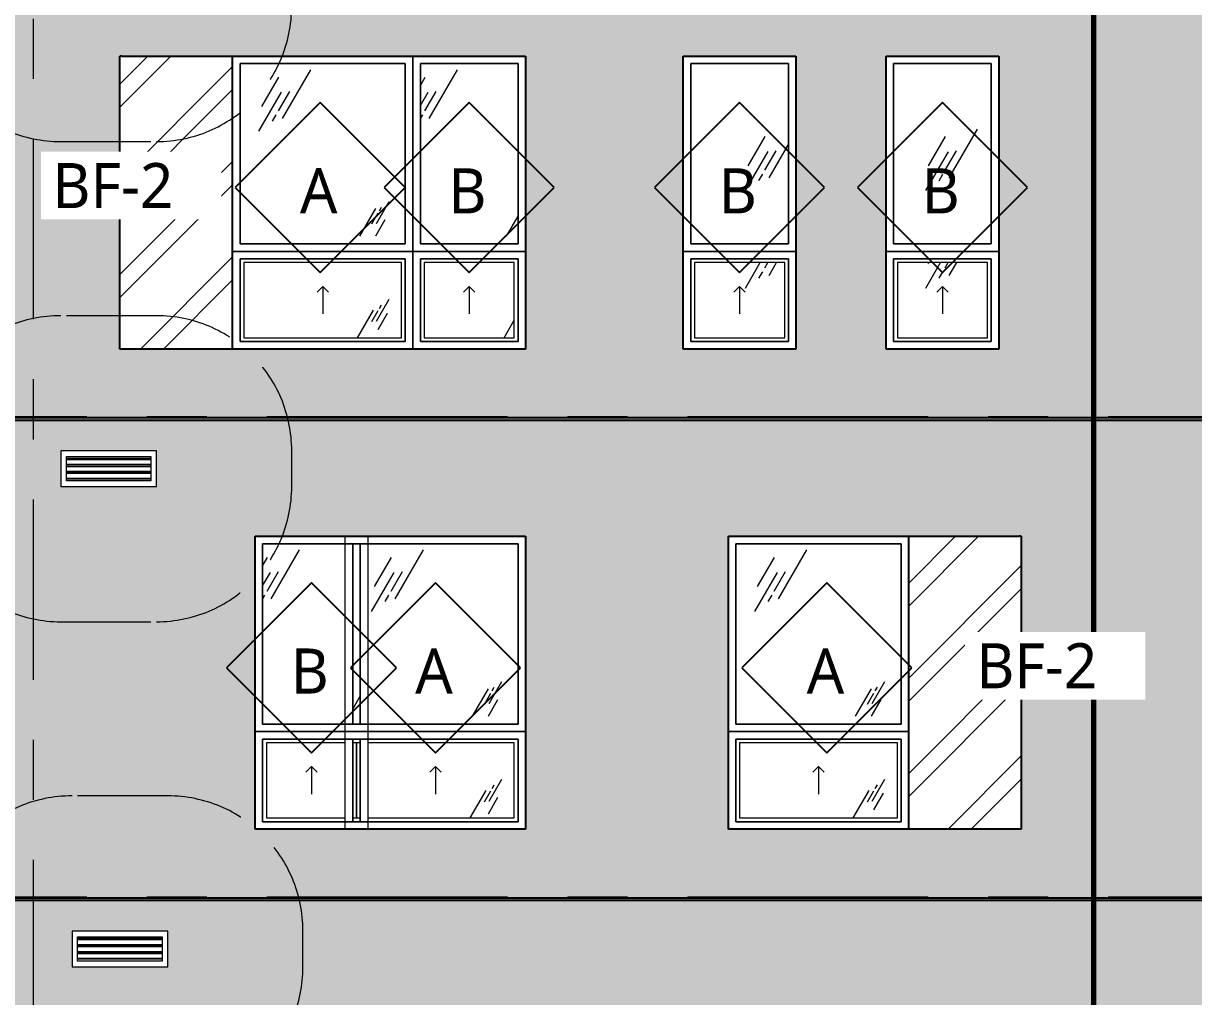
# Model space of a CAD drawing. Header units: inches. Extents: x 6 to 15224, y -733 to 6300.
# Drawn here: x 14301.6 to 14613.2, y 5450.3 to 5709.5 of the extents above; entities that cross this region are included whole.
import ezdxf

# ---------------------------------------------------------------- set-up
doc = ezdxf.new("R2010")
doc.units = ezdxf.units.IN
doc.header["$MEASUREMENT"] = 0
for name, pattern in [('Center 1_2_', [112, 64, -16, 16, -16]), ('Center 3_8_', [96, 48, -16, 16, -16]), ('Hidden 3_16_', [36, 24, -12])]:
    doc.linetypes.add(name, pattern=pattern)
for name, color, linetype, lineweight in [('A-DETL', 90, 'Continuous', 13), ('A-FLOR-LEVL', 51, 'Continuous', 13), ('A-GENM', 13, 'Continuous', 18), ('A-GLAZ', 151, 'Continuous', 25), ('A-GLAZ-IDEN', 152, 'Continuous', 25), ('A-GLAZ-SILL', 1, 'Continuous', 18), ('A-WALL', 113, 'Continuous', 25), ('A-WALL-PATT', 111, 'Continuous', 25), ('G-ANNO-TEXT', 231, 'Continuous', 13), ('M-EQPM', 50, 'Continuous', 18), ('M-EQPM-HDLN', 50, 'Hidden 3_16_', 13), ('S-GRID', 1, 'Continuous', 13)]:
    doc.layers.add(name, color=color, linetype=linetype, lineweight=lineweight)
doc.styles.add('Open Sans_5', font='OpenSans-Regular.ttf', dxfattribs={"height": 12})
pattern_1 = [(0, (16286.3259, 0), (5.12, 1.28), [0.16896, -3.671, 0.16896, -3.671, -20.48]), (0, (16286.3259, 0), (5.12, 1.28), [-7.68, 0.16896, -7.511, 0.16896, -3.671, -8.96]), (0, (16286.3259, 0), (5.12, 1.28), [-19.2, 0.16896, -2.391, 0.16896, -6.231]), (120, (16288.2459, 0.64), (-3.66851252, 3.79405007), [0.16896, -3.671, 0.16896, -3.671, -20.48]), (120, (16288.2459, 0.64), (-3.66851252, 3.79405007), [-7.68, 0.16896, -7.511, 0.16896, -3.671, -8.96]), (120, (16288.2459, 0.64), (-3.66851252, 3.79405007), [-19.2, 0.16896, -2.391, 0.16896, -6.231]), (240, (16288.8859, 3.2), (-1.45148748, -5.07405007), [0.16896, -3.671, 0.16896, -3.671, -20.48]), (240, (16288.8859, 3.2), (-1.45148748, -5.07405007), [-7.68, 0.16896, -7.511, 0.16896, -3.671, -8.96]), (240, (16288.8859, 3.2), (-1.45148748, -5.07405007), [-19.2, 0.16896, -2.391, 0.16896, -6.231])]

# ---------------------------------------------------------------- blocks, each defined once
blk = doc.blocks.new('1-2 WD Adaptive - 2_-6_x6_-6_-V187-SOUTH ELEVATION')
at = {"layer": 'A-GLAZ', "lineweight": 13}
h = blk.add_hatch(dxfattribs=at)
h.set_pattern_fill('FP_431', color=256, style=0, pattern_type=2)
h.set_pattern_definition([(59.808, (-470.564, 5560.681), (144.0017, 239.99866), [9, -754.581]), (59.808, (-471.298, 5554.068), (144.0017, 239.99866), [12, -751.581]), (59.808, (-466.113, 5559.498), (144.0017, 239.99866), [6, -757.581]), (59.808, (-467.701, 5556.719), (144.0017, 239.99866), [2, -761.581]), (59.808, (-465.007, 5557.473), (144.0017, 239.99866), [15, -748.581]), (59.808, (-439.589, 5527.279), (144.0017, 239.99866), [5.063, -758.519]), (59.808, (-440.03, 5529.543), (144.0017, 239.99866), [6.75, -756.831]), (59.808, (-441.239, 5529.4), (144.0017, 239.99866), [3.375, -760.206]), (59.808, (-439.208, 5532.904), (144.0017, 239.99866), [1.125, -762.456]), (59.808, (-444.422, 5526.172), (144.0017, 239.99866), [8.437, -755.144])])
h.paths.add_polyline_path([(-465.06, 5522.87), (-465.06, 5570.87), (-467.06, 5570.87), (-467.06, 5522.87)])
h.paths.add_polyline_path([(-477.24, 5522.87), (-469.06, 5522.87), (-469.06, 5570.87), (-491.06, 5570.87), (-491.06, 5522.87)])
at = {"layer": 'A-GLAZ-SILL', "lineweight": 13}
h = blk.add_hatch(dxfattribs=at)
h.set_pattern_fill('FP_430', color=256, style=0, pattern_type=2)
h.set_pattern_definition([(59.808, (-470.564, 5534.681), (144.0017, 239.99866), [9, -754.581]), (59.808, (-471.298, 5528.068), (144.0017, 239.99866), [12, -751.581]), (59.808, (-466.113, 5533.498), (144.0017, 239.99866), [6, -757.581]), (59.808, (-467.701, 5530.719), (144.0017, 239.99866), [2, -761.581]), (59.808, (-465.007, 5531.473), (144.0017, 239.99866), [15, -748.581]), (59.808, (-439.589, 5501.279), (144.0017, 239.99866), [5.063, -758.519]), (59.808, (-440.03, 5503.543), (144.0017, 239.99866), [6.75, -756.831]), (59.808, (-441.239, 5503.4), (144.0017, 239.99866), [3.375, -760.206]), (59.808, (-439.208, 5506.904), (144.0017, 239.99866), [1.125, -762.456]), (59.808, (-444.422, 5500.172), (144.0017, 239.99866), [8.438, -755.144])])
h.paths.add_polyline_path([(-477.24, 5497.87), (-469.06, 5497.87), (-469.06, 5517.87), (-490.06, 5517.87), (-490.06, 5497.87)])
at = {"layer": 'A-GLAZ', "lineweight": 13}
for p, q in [((-493.06, 5572.87), (-463.06, 5572.87)), ((-493.06, 5494.87), (-493.06, 5572.87)), ((-465.06, 5570.87), (-491.06, 5570.87)), ((-491.06, 5570.87), (-491.06, 5522.87)), ((-465.06, 5522.87), (-465.06, 5570.87)), ((-463.06, 5572.87), (-463.06, 5520.87)), ((-463.06, 5572.87), (-463.06, 5494.87)), ((-493.06, 5520.87), (-463.06, 5520.87)), ((-463.06, 5520.87), (-493.06, 5520.87)), ((-491.06, 5522.87), (-465.06, 5522.87)), ((-463.06, 5520.87), (-463.06, 5494.87)), ((-465.06, 5518.87), (-491.06, 5518.87)), ((-491.06, 5518.87), (-491.06, 5496.87)), ((-465.06, 5496.87), (-465.06, 5518.87)), ((-491.06, 5496.87), (-465.06, 5496.87)), ((-463.06, 5494.87), (-493.06, 5494.87))]:
    blk.add_line(p, q, dxfattribs=at)
at = {"layer": 'A-GLAZ', "linetype": 'Hidden 3_16_', "lineweight": 13}
for q in [(-479.56, 5510.04), (-476.56, 5510.04), (-478.06, 5504.21)]:
    blk.add_line((-478.06, 5511.54), q, dxfattribs=at)
at = {"layer": 'A-GLAZ-SILL'}
for p, q in [((-491.06, 5570.87), (-465.06, 5570.87)), ((-491.06, 5522.87), (-491.06, 5570.87)), ((-465.06, 5570.87), (-491.06, 5570.87)), ((-491.06, 5570.87), (-491.06, 5522.87)), ((-465.06, 5570.87), (-465.06, 5522.87)), ((-465.06, 5522.87), (-465.06, 5570.87)), ((-465.06, 5522.87), (-491.06, 5522.87)), ((-491.06, 5522.87), (-465.06, 5522.87)), ((-491.06, 5518.87), (-465.06, 5518.87)), ((-491.06, 5496.87), (-491.06, 5518.87)), ((-465.06, 5518.87), (-491.06, 5518.87)), ((-491.06, 5518.87), (-491.06, 5496.87)), ((-469.06, 5517.87), (-490.06, 5517.87)), ((-490.06, 5517.87), (-490.06, 5497.87)), ((-466.06, 5517.87), (-467.06, 5517.87)), ((-466.06, 5497.87), (-466.06, 5517.87)), ((-465.06, 5518.87), (-465.06, 5496.87)), ((-465.06, 5496.87), (-465.06, 5518.87)), ((-465.06, 5496.87), (-491.06, 5496.87)), ((-491.06, 5496.87), (-465.06, 5496.87)), ((-490.06, 5497.87), (-469.06, 5497.87)), ((-467.06, 5497.87), (-466.06, 5497.87))]:
    blk.add_line(p, q, dxfattribs=at)
blk = doc.blocks.new('1-2 WD Adaptive - 2_-6_x6_-6_-V188-SOUTH ELEVATION')
at = {"layer": 'A-GLAZ', "lineweight": 13}
h = blk.add_hatch(dxfattribs=at)
h.set_pattern_fill('FP_433', color=256, style=0, pattern_type=2)
h.set_pattern_definition([(59.808, (-428.564, 5688.556), (144.0017, 239.99866), [9, -754.581]), (59.808, (-429.298, 5681.943), (144.0017, 239.99866), [12, -751.581]), (59.808, (-424.113, 5687.373), (144.0017, 239.99866), [6, -757.581]), (59.808, (-425.701, 5684.594), (144.0017, 239.99866), [2, -761.581]), (59.808, (-423.007, 5685.348), (144.0017, 239.99866), [15, -748.581]), (59.808, (-397.589, 5655.154), (144.0017, 239.99866), [5.063, -758.519]), (59.808, (-398.03, 5657.418), (144.0017, 239.99866), [6.75, -756.831]), (59.808, (-399.239, 5657.275), (144.0017, 239.99866), [3.375, -760.206]), (59.808, (-397.208, 5660.779), (144.0017, 239.99866), [1.125, -762.456]), (59.808, (-402.422, 5654.047), (144.0017, 239.99866), [8.437, -755.144])])
h.paths.add_polyline_path([(-449.06, 5650.75), (-423.06, 5650.75), (-423.06, 5698.75), (-449.06, 5698.75), (-449.06, 5676.75)])
at = {"layer": 'A-GLAZ-SILL', "lineweight": 13}
h = blk.add_hatch(dxfattribs=at)
h.set_pattern_fill('FP_432', color=256, style=0, pattern_type=2)
h.set_pattern_definition([(59.808, (-428.564, 5662.556), (144.0017, 239.99866), [9, -754.581]), (59.808, (-429.298, 5655.943), (144.0017, 239.99866), [12, -751.581]), (59.808, (-424.113, 5661.373), (144.0017, 239.99866), [6, -757.581]), (59.808, (-425.701, 5658.594), (144.0017, 239.99866), [2, -761.581]), (59.808, (-423.007, 5659.348), (144.0017, 239.99866), [15, -748.581]), (59.808, (-397.589, 5629.154), (144.0017, 239.99866), [5.063, -758.519]), (59.808, (-398.03, 5631.418), (144.0017, 239.99866), [6.75, -756.831]), (59.808, (-399.239, 5631.275), (144.0017, 239.99866), [3.375, -760.206]), (59.808, (-397.208, 5634.779), (144.0017, 239.99866), [1.125, -762.456]), (59.808, (-402.422, 5628.047), (144.0017, 239.99866), [8.438, -755.144])])
h.paths.add_polyline_path([(-444.06, 5625.75), (-424.06, 5625.75), (-424.06, 5645.75), (-448.06, 5645.75), (-448.06, 5625.75)])
at = {"layer": 'A-GLAZ', "lineweight": 13}
for p, q in [((-451.06, 5648.75), (-451.06, 5700.75)), ((-451.06, 5700.75), (-421.06, 5700.75)), ((-451.06, 5622.75), (-451.06, 5700.75)), ((-423.06, 5698.75), (-449.06, 5698.75)), ((-449.06, 5698.75), (-449.06, 5650.75)), ((-423.06, 5650.75), (-423.06, 5698.75)), ((-421.06, 5700.75), (-421.06, 5622.75)), ((-451.06, 5622.75), (-451.06, 5648.75)), ((-451.06, 5648.75), (-421.06, 5648.75)), ((-421.06, 5648.75), (-451.06, 5648.75)), ((-449.06, 5650.75), (-423.06, 5650.75)), ((-423.06, 5646.75), (-449.06, 5646.75)), ((-449.06, 5646.75), (-449.06, 5624.75)), ((-423.06, 5624.75), (-423.06, 5646.75)), ((-449.06, 5624.75), (-423.06, 5624.75)), ((-421.06, 5622.75), (-451.06, 5622.75))]:
    blk.add_line(p, q, dxfattribs=at)
at = {"layer": 'A-GLAZ', "linetype": 'Hidden 3_16_', "lineweight": 13}
for q in [(-437.56, 5637.92), (-434.56, 5637.92), (-436.06, 5632.08)]:
    blk.add_line((-436.06, 5639.42), q, dxfattribs=at)
at = {"layer": 'A-GLAZ-SILL'}
for p, q in [((-449.06, 5698.75), (-423.06, 5698.75)), ((-449.06, 5650.75), (-449.06, 5698.75)), ((-423.06, 5698.75), (-449.06, 5698.75)), ((-449.06, 5698.75), (-449.06, 5650.75)), ((-423.06, 5698.75), (-423.06, 5650.75)), ((-423.06, 5650.75), (-423.06, 5698.75)), ((-423.06, 5650.75), (-449.06, 5650.75)), ((-449.06, 5650.75), (-423.06, 5650.75)), ((-449.06, 5646.75), (-423.06, 5646.75)), ((-449.06, 5624.75), (-449.06, 5646.75)), ((-423.06, 5646.75), (-449.06, 5646.75)), ((-449.06, 5646.75), (-449.06, 5624.75)), ((-424.06, 5645.75), (-448.06, 5645.75)), ((-448.06, 5645.75), (-448.06, 5625.75)), ((-424.06, 5625.75), (-424.06, 5645.75)), ((-423.06, 5646.75), (-423.06, 5624.75)), ((-423.06, 5624.75), (-423.06, 5646.75)), ((-423.06, 5624.75), (-449.06, 5624.75)), ((-449.06, 5624.75), (-423.06, 5624.75)), ((-448.06, 5625.75), (-424.06, 5625.75))]:
    blk.add_line(p, q, dxfattribs=at)
blk = doc.blocks.new('1-2 WD Adaptive - 2_-6_x6_-6_-12420708-SOUTH ELEVATION')
at = {"layer": 'A-GLAZ', "lineweight": 13}
h = blk.add_hatch(dxfattribs=at)
h.set_pattern_fill('FP_412', color=256, style=0, pattern_type=2)
h.set_pattern_definition([(59.808, (-1010.064, 5432.806), (144.0017, 239.99866), [9, -754.581]), (59.808, (-1010.798, 5426.193), (144.0017, 239.99866), [12, -751.581]), (59.808, (-1005.613, 5431.623), (144.0017, 239.99866), [6, -757.581]), (59.808, (-1007.201, 5428.844), (144.0017, 239.99866), [2, -761.581]), (59.808, (-1004.507, 5429.598), (144.0017, 239.99866), [15, -748.581]), (59.808, (-979.089, 5399.404), (144.0017, 239.99866), [5.063, -758.519]), (59.808, (-979.53, 5401.668), (144.0017, 239.99866), [6.75, -756.831]), (59.808, (-980.739, 5401.525), (144.0017, 239.99866), [3.375, -760.206]), (59.808, (-978.708, 5405.029), (144.0017, 239.99866), [1.125, -762.456]), (59.808, (-983.922, 5398.297), (144.0017, 239.99866), [8.437, -755.144])])
h.paths.add_polyline_path([(-1030.56, 5395), (-1004.56, 5395), (-1004.56, 5443), (-1030.56, 5443), (-1030.56, 5417.45)])
at = {"layer": 'A-GLAZ-SILL', "lineweight": 13}
h = blk.add_hatch(dxfattribs=at)
h.set_pattern_fill('FP_411', color=256, style=0, pattern_type=2)
h.set_pattern_definition([(59.808, (-1010.064, 5406.806), (144.0017, 239.99866), [9, -754.581]), (59.808, (-1010.798, 5400.193), (144.0017, 239.99866), [12, -751.581]), (59.808, (-1005.613, 5405.623), (144.0017, 239.99866), [6, -757.581]), (59.808, (-1007.201, 5402.844), (144.0017, 239.99866), [2, -761.581]), (59.808, (-1004.507, 5403.598), (144.0017, 239.99866), [15, -748.581]), (59.808, (-979.089, 5373.404), (144.0017, 239.99866), [5.063, -758.519]), (59.808, (-979.53, 5375.668), (144.0017, 239.99866), [6.75, -756.831]), (59.808, (-980.739, 5375.525), (144.0017, 239.99866), [3.375, -760.206]), (59.808, (-978.708, 5379.029), (144.0017, 239.99866), [1.125, -762.456]), (59.808, (-983.922, 5372.297), (144.0017, 239.99866), [8.438, -755.144])])
h.paths.add_polyline_path([(-1009.56, 5370), (-1005.56, 5370), (-1005.56, 5390), (-1029.56, 5390), (-1029.56, 5370)])
at = {"layer": 'A-GLAZ', "lineweight": 13}
for p, q in [((-1032.56, 5445), (-1002.56, 5445)), ((-1032.56, 5367), (-1032.56, 5445)), ((-1004.56, 5443), (-1030.56, 5443)), ((-1030.56, 5443), (-1030.56, 5395)), ((-1004.56, 5395), (-1004.56, 5443)), ((-1002.56, 5445), (-1002.56, 5367)), ((-1030.56, 5395), (-1004.56, 5395)), ((-1032.56, 5393), (-1002.56, 5393)), ((-1002.56, 5393), (-1032.56, 5393)), ((-1004.56, 5391), (-1030.56, 5391)), ((-1030.56, 5391), (-1030.56, 5369)), ((-1004.56, 5369), (-1004.56, 5391)), ((-1030.56, 5369), (-1004.56, 5369)), ((-1002.56, 5367), (-1032.56, 5367))]:
    blk.add_line(p, q, dxfattribs=at)
at = {"layer": 'A-GLAZ', "linetype": 'Hidden 3_16_', "lineweight": 13}
for q in [(-1019.06, 5382.17), (-1016.06, 5382.17), (-1017.56, 5376.33)]:
    blk.add_line((-1017.56, 5383.67), q, dxfattribs=at)
at = {"layer": 'A-GLAZ-SILL'}
for p, q in [((-1030.56, 5443), (-1004.56, 5443)), ((-1030.56, 5395), (-1030.56, 5443)), ((-1004.56, 5443), (-1030.56, 5443)), ((-1030.56, 5443), (-1030.56, 5395)), ((-1004.56, 5443), (-1004.56, 5395)), ((-1004.56, 5395), (-1004.56, 5443)), ((-1004.56, 5395), (-1030.56, 5395)), ((-1030.56, 5395), (-1004.56, 5395)), ((-1030.56, 5391), (-1004.56, 5391)), ((-1030.56, 5369), (-1030.56, 5391)), ((-1004.56, 5391), (-1030.56, 5391)), ((-1030.56, 5391), (-1030.56, 5369)), ((-1004.56, 5391), (-1004.56, 5369)), ((-1004.56, 5369), (-1004.56, 5391)), ((-1005.56, 5390), (-1029.56, 5390)), ((-1029.56, 5390), (-1029.56, 5370)), ((-1005.56, 5370), (-1005.56, 5390)), ((-1004.56, 5369), (-1030.56, 5369)), ((-1030.56, 5369), (-1004.56, 5369)), ((-1029.56, 5370), (-1005.56, 5370))]:
    blk.add_line(p, q, dxfattribs=at)
blk = doc.blocks.new('1-2 WD Adaptive-Recess-TS - 4_-0_x6_-6_ - 2_-6_ Recess R-V195-SOUTH ELEVATION')
at = {"layer": 'A-GLAZ', "lineweight": 13}
h = blk.add_hatch(dxfattribs=at)
h.set_pattern_fill('FP_443', color=256, style=0, pattern_type=2)
h.set_pattern_definition([(59.808, (-335.564, 5560.681), (144.0017, 239.99866), [9, -754.581]), (59.808, (-336.298, 5554.068), (144.0017, 239.99866), [12, -751.581]), (59.808, (-331.113, 5559.498), (144.0017, 239.99866), [6, -757.581]), (59.808, (-332.701, 5556.719), (144.0017, 239.99866), [2, -761.581]), (59.808, (-330.007, 5557.473), (144.0017, 239.99866), [15, -748.581]), (59.808, (-304.589, 5527.279), (144.0017, 239.99866), [5.063, -758.519]), (59.808, (-305.03, 5529.543), (144.0017, 239.99866), [6.75, -756.831]), (59.808, (-306.239, 5529.4), (144.0017, 239.99866), [3.375, -760.206]), (59.808, (-304.208, 5532.904), (144.0017, 239.99866), [1.125, -762.456]), (59.808, (-309.422, 5526.172), (144.0017, 239.99866), [8.437, -755.144])])
h.paths.add_polyline_path([(-343.37, 5522.87), (-321.06, 5522.87), (-321.06, 5570.87), (-365.06, 5570.87), (-365.06, 5522.87)])
h = blk.add_hatch(dxfattribs=at)
h.set_pattern_fill('FP_413', color=256, style=0, pattern_type=2)
h.set_pattern_definition([(45.064, (1428.795, 0), (-12.64331, 12.67116), []), (45.064, (1428.795, 19.2), (-12.64331, 12.67116), [])])
h.paths.add_polyline_path([(-289.82, 5494.87), (-289.06, 5494.87), (-289.06, 5572.87), (-319.06, 5572.87), (-319.06, 5494.87)])
at = {"layer": 'A-GLAZ-SILL', "lineweight": 13}
h = blk.add_hatch(dxfattribs=at)
h.set_pattern_fill('FP_442', color=256, style=0, pattern_type=2)
h.set_pattern_definition([(59.808, (-335.564, 5534.681), (144.0017, 239.99866), [9, -754.581]), (59.808, (-336.298, 5528.068), (144.0017, 239.99866), [12, -751.581]), (59.808, (-331.113, 5533.498), (144.0017, 239.99866), [6, -757.581]), (59.808, (-332.701, 5530.719), (144.0017, 239.99866), [2, -761.581]), (59.808, (-330.007, 5531.473), (144.0017, 239.99866), [15, -748.581]), (59.808, (-304.589, 5501.279), (144.0017, 239.99866), [5.062, -758.519]), (59.808, (-305.03, 5503.543), (144.0017, 239.99866), [6.75, -756.831]), (59.808, (-306.239, 5503.4), (144.0017, 239.99866), [3.375, -760.206]), (59.808, (-304.208, 5506.904), (144.0017, 239.99866), [1.125, -762.456]), (59.808, (-309.422, 5500.172), (144.0017, 239.99866), [8.438, -755.144])])
h.paths.add_polyline_path([(-344.06, 5497.87), (-322.06, 5497.87), (-322.06, 5517.87), (-364.06, 5517.87), (-364.06, 5497.87)])
at = {"layer": 'A-GLAZ', "lineweight": 13}
for p, q in [((-367.06, 5572.87), (-289.53, 5572.87)), ((-367.06, 5494.87), (-367.06, 5572.87)), ((-321.06, 5570.87), (-365.06, 5570.87)), ((-365.06, 5570.87), (-365.06, 5522.87)), ((-321.06, 5522.87), (-321.06, 5570.87)), ((-367.06, 5520.87), (-319.06, 5520.87)), ((-319.06, 5520.87), (-367.06, 5520.87)), ((-365.06, 5522.87), (-321.06, 5522.87)), ((-321.06, 5518.87), (-365.06, 5518.87)), ((-365.06, 5518.87), (-365.06, 5496.87)), ((-321.06, 5496.87), (-321.06, 5518.87)), ((-365.06, 5496.87), (-321.06, 5496.87)), ((-289.53, 5494.87), (-367.06, 5494.87))]:
    blk.add_line(p, q, dxfattribs=at)
at = {"layer": 'A-GLAZ'}
for p, q in [((-319.06, 5572.87), (-319.06, 5494.87)), ((-289.06, 5572.87), (-289.53, 5572.87)), ((-289.06, 5572.87), (-289.06, 5494.87)), ((-289.06, 5494.87), (-289.53, 5494.87))]:
    blk.add_line(p, q, dxfattribs=at)
at = {"layer": 'A-GLAZ', "linetype": 'Hidden 3_16_', "lineweight": 13}
for q in [(-344.56, 5510.04), (-341.56, 5510.04), (-343.06, 5504.21)]:
    blk.add_line((-343.06, 5511.54), q, dxfattribs=at)
at = {"layer": 'A-GLAZ-SILL'}
for p, q in [((-365.06, 5570.87), (-321.06, 5570.87)), ((-365.06, 5522.87), (-365.06, 5570.87)), ((-321.06, 5570.87), (-365.06, 5570.87)), ((-365.06, 5570.87), (-365.06, 5522.87)), ((-321.06, 5570.87), (-321.06, 5522.87)), ((-321.06, 5522.87), (-321.06, 5570.87)), ((-321.06, 5522.87), (-365.06, 5522.87)), ((-365.06, 5522.87), (-321.06, 5522.87)), ((-365.06, 5518.87), (-321.06, 5518.87)), ((-365.06, 5496.87), (-365.06, 5518.87)), ((-321.06, 5518.87), (-365.06, 5518.87)), ((-365.06, 5518.87), (-365.06, 5496.87)), ((-322.06, 5517.87), (-364.06, 5517.87)), ((-364.06, 5517.87), (-364.06, 5497.87)), ((-322.06, 5497.87), (-322.06, 5517.87)), ((-321.06, 5518.87), (-321.06, 5496.87)), ((-321.06, 5496.87), (-321.06, 5518.87)), ((-321.06, 5496.87), (-365.06, 5496.87)), ((-365.06, 5496.87), (-321.06, 5496.87)), ((-364.06, 5497.87), (-322.06, 5497.87))]:
    blk.add_line(p, q, dxfattribs=at)
blk = doc.blocks.new('1-2 WD Adaptive - 4-0_x6_-6_-V196-SOUTH ELEVATION')
at = {"layer": 'A-GLAZ', "lineweight": 13}
h = blk.add_hatch(dxfattribs=at)
h.set_pattern_fill('FP_445', color=256, style=0, pattern_type=2)
h.set_pattern_definition([(59.808, (-437.564, 5560.681), (144.0017, 239.99866), [9, -754.581]), (59.808, (-438.298, 5554.068), (144.0017, 239.99866), [12, -751.581]), (59.808, (-433.113, 5559.498), (144.0017, 239.99866), [6, -757.581]), (59.808, (-434.701, 5556.719), (144.0017, 239.99866), [2, -761.581]), (59.808, (-432.007, 5557.473), (144.0017, 239.99866), [15, -748.581]), (59.808, (-406.589, 5527.279), (144.0017, 239.99866), [5.063, -758.519]), (59.808, (-407.03, 5529.543), (144.0017, 239.99866), [6.75, -756.831]), (59.808, (-408.239, 5529.4), (144.0017, 239.99866), [3.375, -760.206]), (59.808, (-406.208, 5532.904), (144.0017, 239.99866), [1.125, -762.456]), (59.808, (-411.422, 5526.172), (144.0017, 239.99866), [8.437, -755.144])])
h.paths.add_polyline_path([(-463.06, 5522.87), (-423.06, 5522.87), (-423.06, 5570.87), (-463.06, 5570.87), (-463.06, 5526.88)])
h.paths.add_polyline_path([(-467.06, 5522.87), (-465.06, 5522.87), (-465.06, 5570.87), (-467.06, 5570.87), (-467.06, 5524.88)])
at = {"layer": 'A-GLAZ-SILL', "lineweight": 13}
h = blk.add_hatch(dxfattribs=at)
h.set_pattern_fill('FP_444', color=256, style=0, pattern_type=2)
h.set_pattern_definition([(59.808, (-437.564, 5534.681), (144.0017, 239.99866), [9, -754.581]), (59.808, (-438.298, 5528.068), (144.0017, 239.99866), [12, -751.581]), (59.808, (-433.113, 5533.498), (144.0017, 239.99866), [6, -757.581]), (59.808, (-434.701, 5530.719), (144.0017, 239.99866), [2, -761.581]), (59.808, (-432.007, 5531.473), (144.0017, 239.99866), [15, -748.581]), (59.808, (-406.589, 5501.279), (144.0017, 239.99866), [5.063, -758.519]), (59.808, (-407.03, 5503.543), (144.0017, 239.99866), [6.75, -756.831]), (59.808, (-408.239, 5503.4), (144.0017, 239.99866), [3.375, -760.206]), (59.808, (-406.208, 5506.904), (144.0017, 239.99866), [1.125, -762.456]), (59.808, (-411.422, 5500.172), (144.0017, 239.99866), [8.438, -755.144])])
h.paths.add_polyline_path([(-444.06, 5497.87), (-424.06, 5497.87), (-424.06, 5517.87), (-463.06, 5517.87), (-463.06, 5497.87), (-450.46, 5497.87)])
at = {"layer": 'A-GLAZ', "lineweight": 13}
for p, q in [((-469.06, 5520.87), (-469.06, 5572.87)), ((-469.06, 5572.87), (-421.06, 5572.87)), ((-469.06, 5494.87), (-469.06, 5572.87)), ((-423.06, 5570.87), (-467.06, 5570.87)), ((-467.06, 5570.87), (-467.06, 5522.87)), ((-423.06, 5522.87), (-423.06, 5570.87)), ((-421.06, 5572.87), (-421.06, 5494.87)), ((-469.06, 5494.87), (-469.06, 5520.87)), ((-469.06, 5520.87), (-421.06, 5520.87)), ((-421.06, 5520.87), (-469.06, 5520.87)), ((-467.06, 5522.87), (-423.06, 5522.87)), ((-423.06, 5518.87), (-467.06, 5518.87)), ((-467.06, 5518.87), (-467.06, 5496.87)), ((-423.06, 5496.87), (-423.06, 5518.87)), ((-467.06, 5496.87), (-423.06, 5496.87)), ((-421.06, 5494.87), (-469.06, 5494.87))]:
    blk.add_line(p, q, dxfattribs=at)
at = {"layer": 'A-GLAZ', "linetype": 'Hidden 3_16_', "lineweight": 13}
for q in [(-446.56, 5510.04), (-443.56, 5510.04), (-445.06, 5504.21)]:
    blk.add_line((-445.06, 5511.54), q, dxfattribs=at)
at = {"layer": 'A-GLAZ-SILL'}
for p, q in [((-467.06, 5570.87), (-423.06, 5570.87)), ((-467.06, 5522.87), (-467.06, 5570.87)), ((-423.06, 5570.87), (-467.06, 5570.87)), ((-467.06, 5570.87), (-467.06, 5522.87)), ((-423.06, 5570.87), (-423.06, 5522.87)), ((-423.06, 5522.87), (-423.06, 5570.87)), ((-423.06, 5522.87), (-467.06, 5522.87)), ((-467.06, 5522.87), (-423.06, 5522.87)), ((-467.06, 5518.87), (-423.06, 5518.87)), ((-467.06, 5496.87), (-467.06, 5518.87)), ((-423.06, 5518.87), (-467.06, 5518.87)), ((-467.06, 5518.87), (-467.06, 5496.87)), ((-465.06, 5517.87), (-466.06, 5517.87)), ((-466.06, 5517.87), (-466.06, 5497.87)), ((-424.06, 5517.87), (-463.06, 5517.87)), ((-424.06, 5497.87), (-424.06, 5517.87)), ((-423.06, 5518.87), (-423.06, 5496.87)), ((-423.06, 5496.87), (-423.06, 5518.87)), ((-423.06, 5496.87), (-467.06, 5496.87)), ((-467.06, 5496.87), (-423.06, 5496.87)), ((-466.06, 5497.87), (-465.06, 5497.87)), ((-463.06, 5497.87), (-424.06, 5497.87))]:
    blk.add_line(p, q, dxfattribs=at)
blk = doc.blocks.new('1-2 WD Adaptive-Recess-TS - 4_-0_x6_-6_ - 2_-6_ Recess L-V197-SOUTH ELEVATION')
at = {"layer": 'A-GLAZ', "lineweight": 13}
h = blk.add_hatch(dxfattribs=at)
h.set_pattern_fill('FP_427', color=256, style=0, pattern_type=2)
h.set_pattern_definition([(45.064, (1414.876, 0), (-12.699375, 12.61497), []), (45.064, (1414.876, 19.2), (-12.699375, 12.61497), [])])
h.paths.add_polyline_path([(-529.06, 5622.75), (-499.06, 5622.75), (-499.06, 5700.75), (-529.06, 5700.75), (-529.06, 5635.44)])
h = blk.add_hatch(dxfattribs=at)
h.set_pattern_fill('FP_447', color=256, style=0, pattern_type=2)
h.set_pattern_definition([(59.808, (-467.564, 5688.556), (144.0017, 239.99866), [9, -754.581]), (59.808, (-468.298, 5681.943), (144.0017, 239.99866), [12, -751.581]), (59.808, (-463.113, 5687.373), (144.0017, 239.99866), [6, -757.581]), (59.808, (-464.701, 5684.594), (144.0017, 239.99866), [2, -761.581]), (59.808, (-462.007, 5685.348), (144.0017, 239.99866), [15, -748.581]), (59.808, (-436.589, 5655.154), (144.0017, 239.99866), [5.063, -758.519]), (59.808, (-437.03, 5657.418), (144.0017, 239.99866), [6.75, -756.831]), (59.808, (-438.239, 5657.275), (144.0017, 239.99866), [3.375, -760.206]), (59.808, (-436.208, 5660.779), (144.0017, 239.99866), [1.125, -762.456]), (59.808, (-441.422, 5654.047), (144.0017, 239.99866), [8.437, -755.144])])
h.paths.add_polyline_path([(-497.06, 5650.75), (-453.06, 5650.75), (-453.06, 5698.75), (-497.06, 5698.75), (-497.06, 5679.03)])
at = {"layer": 'A-GLAZ-SILL', "lineweight": 13}
h = blk.add_hatch(dxfattribs=at)
h.set_pattern_fill('FP_446', color=256, style=0, pattern_type=2)
h.set_pattern_definition([(59.808, (-467.564, 5662.556), (144.0017, 239.99866), [9, -754.581]), (59.808, (-468.298, 5655.943), (144.0017, 239.99866), [12, -751.581]), (59.808, (-463.113, 5661.373), (144.0017, 239.99866), [6, -757.581]), (59.808, (-464.701, 5658.594), (144.0017, 239.99866), [2, -761.581]), (59.808, (-462.007, 5659.348), (144.0017, 239.99866), [15, -748.581]), (59.808, (-436.589, 5629.154), (144.0017, 239.99866), [5.062, -758.519]), (59.808, (-437.03, 5631.418), (144.0017, 239.99866), [6.75, -756.831]), (59.808, (-438.239, 5631.275), (144.0017, 239.99866), [3.375, -760.206]), (59.808, (-436.208, 5634.779), (144.0017, 239.99866), [1.125, -762.456]), (59.808, (-441.422, 5628.047), (144.0017, 239.99866), [8.438, -755.144])])
h.paths.add_polyline_path([(-454.06, 5625.75), (-454.06, 5645.75), (-496.06, 5645.75), (-496.06, 5625.75), (-474.06, 5625.75)])
at = {"layer": 'A-GLAZ'}
for p, q in [((-529.06, 5622.75), (-529.06, 5700.75)), ((-528.59, 5700.75), (-529.06, 5700.75)), ((-499.06, 5622.75), (-499.06, 5700.75)), ((-528.59, 5622.75), (-529.06, 5622.75))]:
    blk.add_line(p, q, dxfattribs=at)
at = {"layer": 'A-GLAZ', "lineweight": 13}
for p, q in [((-528.59, 5700.75), (-451.06, 5700.75)), ((-453.06, 5698.75), (-497.06, 5698.75)), ((-497.06, 5698.75), (-497.06, 5650.75)), ((-453.06, 5650.75), (-453.06, 5698.75)), ((-451.06, 5700.75), (-451.06, 5648.75)), ((-451.06, 5700.75), (-451.06, 5622.75)), ((-499.06, 5648.75), (-451.06, 5648.75)), ((-451.06, 5648.75), (-499.06, 5648.75)), ((-497.06, 5650.75), (-453.06, 5650.75)), ((-451.06, 5648.75), (-451.06, 5622.75)), ((-453.06, 5646.75), (-497.06, 5646.75)), ((-497.06, 5646.75), (-497.06, 5624.75)), ((-453.06, 5624.75), (-453.06, 5646.75)), ((-497.06, 5624.75), (-453.06, 5624.75)), ((-451.06, 5622.75), (-528.59, 5622.75))]:
    blk.add_line(p, q, dxfattribs=at)
at = {"layer": 'A-GLAZ', "linetype": 'Hidden 3_16_', "lineweight": 13}
for q in [(-476.56, 5637.92), (-473.56, 5637.92), (-475.06, 5632.08)]:
    blk.add_line((-475.06, 5639.42), q, dxfattribs=at)
at = {"layer": 'A-GLAZ-SILL'}
for p, q in [((-497.06, 5698.75), (-453.06, 5698.75)), ((-497.06, 5650.75), (-497.06, 5698.75)), ((-453.06, 5698.75), (-497.06, 5698.75)), ((-497.06, 5698.75), (-497.06, 5650.75)), ((-453.06, 5698.75), (-453.06, 5650.75)), ((-453.06, 5650.75), (-453.06, 5698.75)), ((-453.06, 5650.75), (-497.06, 5650.75)), ((-497.06, 5650.75), (-453.06, 5650.75)), ((-497.06, 5646.75), (-453.06, 5646.75)), ((-497.06, 5624.75), (-497.06, 5646.75)), ((-453.06, 5646.75), (-497.06, 5646.75)), ((-497.06, 5646.75), (-497.06, 5624.75)), ((-454.06, 5645.75), (-496.06, 5645.75)), ((-496.06, 5645.75), (-496.06, 5625.75)), ((-454.06, 5625.75), (-454.06, 5645.75)), ((-453.06, 5646.75), (-453.06, 5624.75)), ((-453.06, 5624.75), (-453.06, 5646.75)), ((-453.06, 5624.75), (-497.06, 5624.75)), ((-497.06, 5624.75), (-453.06, 5624.75)), ((-496.06, 5625.75), (-454.06, 5625.75))]:
    blk.add_line(p, q, dxfattribs=at)
blk = doc.blocks.new('ME Louvers w Trim-AM - 24_ x 8_-17810069-SOUTH ELEVATION')
at = {"layer": 'A-GENM', "lineweight": 13}
for p, q in [((-1177.62, 5465.75), (-1200.12, 5465.75)), ((-1200.12, 5465.48), (-1177.62, 5465.48)), ((-1177.62, 5464.1), (-1200.12, 5464.1)), ((-1177.62, 5463.95), (-1200.12, 5463.95)), ((-1177.62, 5463.9), (-1200.12, 5463.9)), ((-1200.12, 5463.63), (-1177.62, 5463.63)), ((-1177.62, 5462.25), (-1200.12, 5462.25)), ((-1177.62, 5462.1), (-1200.12, 5462.1)), ((-1177.62, 5462.05), (-1200.12, 5462.05)), ((-1200.12, 5461.78), (-1177.62, 5461.78)), ((-1177.62, 5460.4), (-1200.12, 5460.4)), ((-1177.62, 5460.25), (-1200.12, 5460.25))]:
    blk.add_line(p, q, dxfattribs=at)
at = {"layer": 'M-EQPM'}
for p, q in [((-1201.62, 5467.75), (-1201.62, 5458.25)), ((-1176.12, 5467.75), (-1201.62, 5467.75)), ((-1200.12, 5466.25), (-1177.62, 5466.25)), ((-1200.12, 5459.75), (-1200.12, 5466.25)), ((-1177.62, 5466.25), (-1177.62, 5459.75)), ((-1176.12, 5458.25), (-1176.12, 5467.75)), ((-1177.62, 5459.75), (-1200.12, 5459.75)), ((-1201.62, 5458.25), (-1176.12, 5458.25))]:
    blk.add_line(p, q, dxfattribs=at)
at = {"layer": 'M-EQPM-HDLN'}
for p, q in [((-1176.12, 5503.75), (-1201.62, 5503.75)), ((-1237.62, 5467.75), (-1237.62, 5458.25)), ((-1140.12, 5458.25), (-1140.12, 5467.75)), ((-1201.62, 5422.25), (-1176.12, 5422.25))]:
    blk.add_line(p, q, dxfattribs=at)
for centre, start, end in [((-1201.62, 5467.75), 90, 180), ((-1176.12, 5467.75), 0, 90), ((-1201.62, 5458.25), 180, 270), ((-1176.12, 5458.25), 270, 0)]:
    blk.add_arc(centre, 36, start, end, dxfattribs=at)
blk = doc.blocks.new('TAG Window-AM - Standard-51685-SOUTH ELEVATION')
at = {"layer": 'A-GLAZ-IDEN'}
for p, q in [((-1299.06, 5944.13), (-1321.69, 5921.5)), ((-1276.43, 5921.5), (-1299.06, 5944.13)), ((-1321.69, 5921.5), (-1299.06, 5898.87)), ((-1299.06, 5898.87), (-1276.43, 5921.5))]:
    blk.add_line(p, q, dxfattribs=at)

msp = doc.modelspace()

# ---------------------------------------------------------------- hatches: boundary and pattern name
at = {"layer": 'A-WALL-PATT', "lineweight": 13}
h = msp.add_hatch(dxfattribs=at)
h.set_pattern_fill('FP_388', color=256, style=0, pattern_type=2)
h.set_pattern_definition(pattern_1)
h.paths.add_polyline_path([(14057.29213785, 5604.5), (14586.47963785, 5604.5), (14586.47963785, 5731.625), (14057.29213785, 5731.625), (14057.29213785, 5613.63740001)])
h.paths.add_polyline_path([(14201.76221315, 5622.75), (14201.29213785, 5622.75), (14201.29213785, 5700.75), (14279.29213785, 5700.75), (14279.29213785, 5622.75), (14245.24492671, 5622.75)])
h.paths.add_polyline_path([(14477.29213785, 5622.75), (14477.29213785, 5700.75), (14507.29213785, 5700.75), (14507.29213785, 5622.75), (14486.21092671, 5622.75)])
h.paths.add_polyline_path([(14435.29213785, 5622.75), (14327.29213785, 5622.75), (14327.29213785, 5700.75), (14435.29213785, 5700.75), (14435.29213785, 5635.43573334)])
h.paths.add_polyline_path([(14531.29213785, 5622.75), (14531.29213785, 5700.75), (14561.29213785, 5700.75), (14561.29213785, 5622.75), (14539.75892671, 5622.75)])
h.paths.add_polyline_path([(14135.29213785, 5622.75), (14087.29213785, 5622.75), (14087.29213785, 5700.75), (14135.29213785, 5700.75), (14135.29213785, 5679.03240001)])
h.paths.add_polyline_path([(14335.54213785, 5714), (14311.54213785, 5714), (14311.54213785, 5723.5), (14337.04213785, 5723.5), (14337.04213785, 5714), (14335.809995, 5714)])
h.paths.add_polyline_path([(14164.92292671, 5714), (14162.54213785, 5714), (14162.54213785, 5723.5), (14188.04213785, 5723.5), (14188.04213785, 5714), (14165.32785214, 5714)])
h = msp.add_hatch(dxfattribs=at)
h.set_pattern_fill('FP_388', color=256, style=0, pattern_type=2)
h.set_pattern_definition(pattern_1)
h.paths.add_polyline_path([(14586.47963785, 5604.5), (14879.54213785, 5604.5), (14879.54213785, 5731.625), (14586.47963785, 5731.625), (14586.47963785, 5613.63740001)])
h = msp.add_hatch(dxfattribs=at)
h.set_pattern_fill('FP_388', color=256, style=0, pattern_type=2)
h.set_pattern_definition(pattern_1)
h.paths.add_polyline_path([(14586.47963785, 5603.75), (14586.47963785, 5604.5), (14057.29213785, 5604.5), (14057.29213785, 5603.75), (14579.91992671, 5603.75)])
h = msp.add_hatch(dxfattribs=at)
h.set_pattern_fill('FP_388', color=256, style=0, pattern_type=2)
h.set_pattern_definition(pattern_1)
h.paths.add_polyline_path([(14057.29213785, 5476.625), (14586.47963785, 5476.625), (14586.47963785, 5603.75), (14057.29213785, 5603.75), (14057.29213785, 5482.84740001)])
h.paths.add_polyline_path([(14138.14892671, 5494.875), (14087.29213785, 5494.875), (14087.29213785, 5572.875), (14165.29213785, 5572.875), (14165.29213785, 5494.875), (14164.82206256, 5494.875)])
h.paths.add_polyline_path([(14291.29213785, 5494.875), (14261.29213785, 5494.875), (14261.29213785, 5572.875), (14291.29213785, 5572.875), (14291.29213785, 5504.64573334)])
h.paths.add_polyline_path([(14379.11492671, 5494.875), (14363.29213785, 5494.875), (14363.29213785, 5572.875), (14435.29213785, 5572.875), (14435.29213785, 5494.875), (14405.88892671, 5494.875)])
h.paths.add_polyline_path([(14567.29213785, 5494.875), (14489.29213785, 5494.875), (14489.29213785, 5572.875), (14567.29213785, 5572.875), (14567.29213785, 5504.64573334)])
h.paths.add_polyline_path([(14237.29213785, 5494.875), (14207.29213785, 5494.875), (14207.29213785, 5572.875), (14237.29213785, 5572.875), (14237.29213785, 5504.64573334)])
h.paths.add_polyline_path([(14335.54213785, 5586.125), (14311.54213785, 5586.125), (14311.54213785, 5595.625), (14337.04213785, 5595.625), (14337.04213785, 5586.125)])
h.paths.add_polyline_path([(14162.54213785, 5586.125), (14162.54213785, 5595.625), (14188.04213785, 5595.625), (14188.04213785, 5586.125), (14163.39928071, 5586.125)])
h = msp.add_hatch(dxfattribs=at)
h.set_pattern_fill('FP_388', color=256, style=0, pattern_type=2)
h.set_pattern_definition(pattern_1)
h.paths.add_polyline_path([(14861.04692671, 5603.75), (14879.54213785, 5603.75), (14879.54213785, 5604.5), (14586.47963785, 5604.5), (14586.47963785, 5603.75), (14834.27292671, 5603.75)])
h = msp.add_hatch(dxfattribs=at)
h.set_pattern_fill('FP_388', color=256, style=0, pattern_type=2)
h.set_pattern_definition(pattern_1)
h.paths.add_polyline_path([(14673.62892671, 5476.625), (14879.54213785, 5476.625), (14879.54213785, 5603.75), (14586.47963785, 5603.75), (14586.47963785, 5476.625), (14620.08092671, 5476.625)])
h = msp.add_hatch(dxfattribs=at)
h.set_pattern_fill('FP_388', color=256, style=0, pattern_type=2)
h.set_pattern_definition(pattern_1)
h.paths.add_polyline_path([(14586.47963785, 5475.875), (14586.47963785, 5476.625), (14057.29213785, 5476.625), (14057.29213785, 5475.875), (14579.91992671, 5475.875)])
h = msp.add_hatch(dxfattribs=at)
h.set_pattern_fill('FP_388', color=256, style=0, pattern_type=2)
h.set_pattern_definition(pattern_1)
h.paths.add_polyline_path([(14057.29213785, 5349.75), (14586.47963785, 5349.75), (14586.47963785, 5475.875), (14057.29213785, 5475.875), (14057.29213785, 5352.05740001)])
h.paths.add_polyline_path([(14432.66292671, 5367), (14327.29213785, 5367), (14327.29213785, 5445), (14435.29213785, 5445), (14435.29213785, 5367)])
h.paths.add_polyline_path([(14201.76221315, 5367), (14201.29213785, 5367), (14201.29213785, 5445), (14279.29213785, 5445), (14279.29213785, 5367), (14245.24492671, 5367)])
h.paths.add_polyline_path([(14135.29213785, 5367), (14087.29213785, 5367), (14087.29213785, 5445), (14135.29213785, 5445), (14135.29213785, 5417.45240001)])
h.paths.add_polyline_path([(14561.29213785, 5367), (14531.29213785, 5367), (14531.29213785, 5445), (14561.29213785, 5445), (14561.29213785, 5373.85573334)])
h.paths.add_polyline_path([(14477.29213785, 5367), (14477.29213785, 5445), (14507.29213785, 5445), (14507.29213785, 5367), (14486.21092671, 5367)])
h.paths.add_polyline_path([(14314.54213785, 5458.25), (14314.54213785, 5467.75), (14340.04213785, 5467.75), (14340.04213785, 5458.25), (14315.934995, 5458.25)])
h.paths.add_polyline_path([(14184.04213785, 5458.25), (14158.54213785, 5458.25), (14158.54213785, 5467.75), (14184.04213785, 5467.75), (14184.04213785, 5458.41666667)])
h = msp.add_hatch(dxfattribs=at)
h.set_pattern_fill('FP_388', color=256, style=0, pattern_type=2)
h.set_pattern_definition(pattern_1)
h.paths.add_polyline_path([(14861.04692671, 5475.875), (14879.54213785, 5475.875), (14879.54213785, 5476.625), (14586.47963785, 5476.625), (14586.47963785, 5475.875), (14834.27292671, 5475.875)])
h = msp.add_hatch(dxfattribs=at)
h.set_pattern_fill('FP_388', color=256, style=0, pattern_type=2)
h.set_pattern_definition(pattern_1)
h.paths.add_polyline_path([(14887.82092671, 5330.25), (14889.22963785, 5330.25906668), (14889.22963785, 5348), (14888.22963785, 5348), (14888.22963785, 5348.75), (14889.22963785, 5348.75), (14889.22963785, 5349), (14586.47963785, 5349), (14586.47963785, 5330.25), (14861.04692671, 5330.25)])
h.paths.add_polyline_path([(14673.62892671, 5349.75), (14889.22963785, 5349.75), (14889.22963785, 5475.875), (14586.47963785, 5475.875), (14586.47963785, 5349.75), (14620.08092671, 5349.75)])

# ---------------------------------------------------------------- linework, layer by layer
at = {"layer": 'A-DETL', "lineweight": 70}
msp.add_line((14586.47963785, 6025), (14586.47963785, 5330.25), dxfattribs=at)
at = {"layer": 'A-FLOR-LEVL', "linetype": 'Center 1_2_'}
for p, q in [((13358.45406039, 5604.75), (15204.04750887, 5604.75)), ((13358.45406039, 5476.875), (15204.04750887, 5476.875))]:
    msp.add_line(p, q, dxfattribs=at)
at = {"layer": 'A-WALL'}
for p, q in [((14586.47963785, 5731.625), (14586.47963785, 5349.75)), ((14327.76221315, 5700.75), (14435.29213785, 5700.75)), ((14435.29213785, 5700.75), (14435.29213785, 5622.75)), ((14477.29213785, 5622.75), (14477.29213785, 5700.75)), ((14477.29213785, 5700.75), (14507.29213785, 5700.75)), ((14507.29213785, 5700.75), (14507.29213785, 5622.75)), ((14531.29213785, 5622.75), (14531.29213785, 5700.75)), ((14531.29213785, 5700.75), (14561.29213785, 5700.75)), ((14561.29213785, 5700.75), (14561.29213785, 5622.75)), ((14435.29213785, 5622.75), (14327.76221315, 5622.75)), ((14507.29213785, 5622.75), (14477.29213785, 5622.75)), ((14561.29213785, 5622.75), (14531.29213785, 5622.75)), ((14057.29213785, 5604.5), (14889.22963785, 5604.5)), ((14889.22963785, 5603.75), (14057.29213785, 5603.75)), ((14363.29213785, 5494.875), (14363.29213785, 5572.875)), ((14363.29213785, 5572.875), (14435.29213785, 5572.875)), ((14435.29213785, 5572.875), (14435.29213785, 5494.875)), ((14489.29213785, 5572.875), (14566.82206256, 5572.875)), ((14489.29213785, 5494.875), (14489.29213785, 5572.875)), ((14435.29213785, 5494.875), (14363.29213785, 5494.875)), ((14566.82206256, 5494.875), (14489.29213785, 5494.875)), ((14057.29213785, 5476.625), (14889.22963785, 5476.625)), ((14889.22963785, 5475.875), (14057.29213785, 5475.875))]:
    msp.add_line(p, q, dxfattribs=at)
at = {"layer": 'S-GRID', "linetype": 'Center 3_8_'}
msp.add_line((14304.29213785, 5054.68743403), (14304.29213785, 6219.06052942), dxfattribs=at)

# ---------------------------------------------------------------- block references
at = {"layer": 'A-GLAZ'}
for name, p in [('1-2 WD Adaptive-Recess-TS - 4_-0_x6_-6_ - 2_-6_ Recess L-V197-SOUTH ELEVATION', (14856.35291464, 0)), ('1-2 WD Adaptive - 2_-6_x6_-6_-V188-SOUTH ELEVATION', (14856.35291464, 0)), ('1-2 WD Adaptive - 2_-6_x6_-6_-12420708-SOUTH ELEVATION', (15509.85291464, 255.75)), ('1-2 WD Adaptive - 2_-6_x6_-6_-12420708-SOUTH ELEVATION', (15563.85291464, 255.75)), ('1-2 WD Adaptive - 2_-6_x6_-6_-V187-SOUTH ELEVATION', (14856.35291464, 0)), ('1-2 WD Adaptive - 4-0_x6_-6_-V196-SOUTH ELEVATION', (14856.35291464, 0)), ('1-2 WD Adaptive-Recess-TS - 4_-0_x6_-6_ - 2_-6_ Recess R-V195-SOUTH ELEVATION', (14856.35291464, 0))]:
    msp.add_blockref(name, p, dxfattribs=at)
at = {"layer": 'A-GLAZ-IDEN'}
for p in [(15679.66076468, -255.75), (15719.35291464, -255.75), (15791.35291464, -255.75), (15845.35291464, -255.75), (15677.35291464, -383.625), (15710.35291464, -383.625), (15814.59264839, -383.625)]:
    msp.add_blockref('TAG Window-AM - Standard-51685-SOUTH ELEVATION', p, dxfattribs=at)
at = {"layer": 'M-EQPM-HDLN'}
for p in [(15513.16541464, 255.75), (15513.16541464, 127.875), (15516.16541464, 0)]:
    msp.add_blockref('ME Louvers w Trim-AM - 24_ x 8_-17810069-SOUTH ELEVATION', p, dxfattribs=at)

# ---------------------------------------------------------------- texts
at = {"layer": 'A-GLAZ-IDEN', "lineweight": 13, "char_height": 12, "attachment_point": 1, "style": 'Open Sans_5'}
for s, insert, width in [('A', (14375.23412918, 5670.88131631), 12.928), ('B', (14414.74990119, 5670.88131631), 13.332), ('B', (14486.74990119, 5670.88131631), 13.332), ('B', (14540.74990119, 5670.88131631), 13.332), ('B', (14372.74990119, 5543.00631631), 13.332), ('A', (14405.92627914, 5543.00631631), 12.928), ('A', (14510.16601289, 5543.00631631), 12.928)]:
    msp.add_mtext(s, dxfattribs=dict(at, insert=insert, width=width))

# ---------------------------------------------------------------- next in the draw order: texts
at = {"layer": 'G-ANNO-TEXT', "color": 7, "char_height": 12, "width": 42.016, "attachment_point": 1, "style": 'Open Sans_5', "bg_fill": 3, "box_fill_scale": 1.25, "bg_fill_color": 256, "bg_fill_true_color": 13158600, "bg_fill_transparency": 0}
for insert in [(14309.31306725, 5672.28013093), (14555.31306725, 5544.40513093)]:
    msp.add_mtext('BF-2', dxfattribs=dict(at, insert=insert))

doc.saveas('drawing.dxf')
